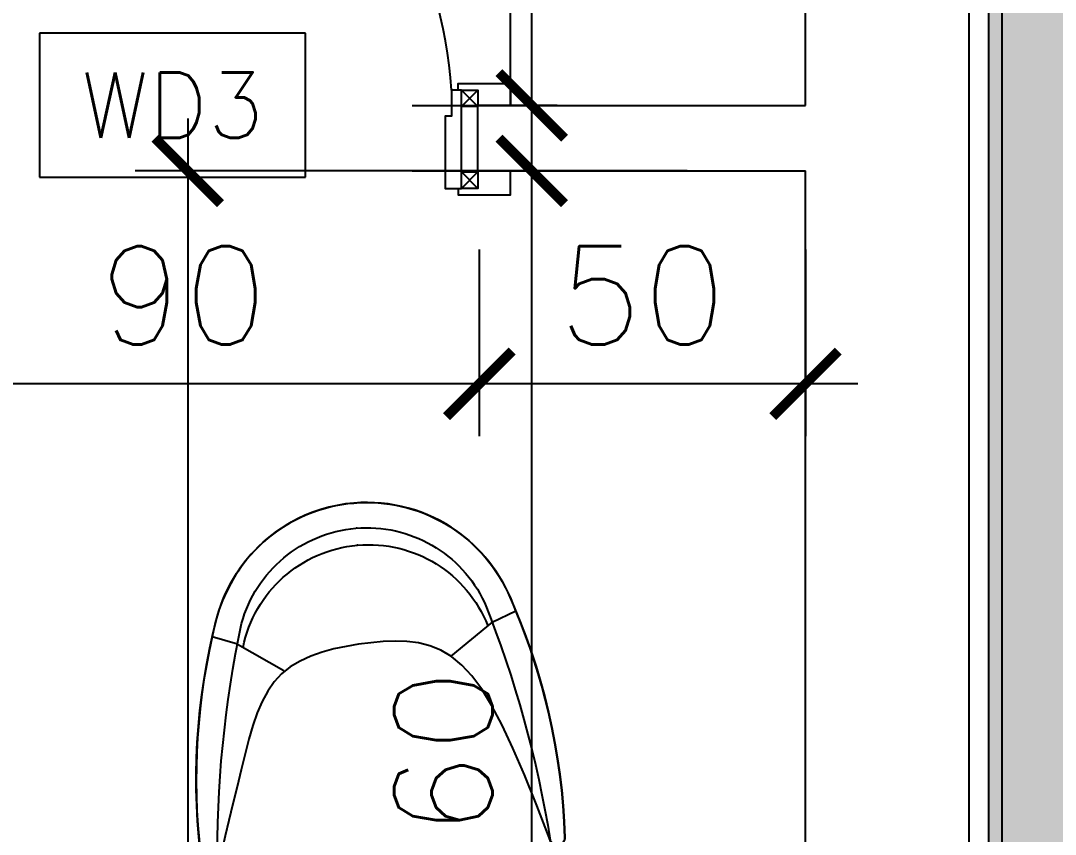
# Model space of a CAD drawing. Header units: centimetres. Extents: x -10658 to 14823, y -5448 to 3597.
# Drawn here: x -447.7 to -289.9, y 1883.7 to 2007.9 of the extents above; entities that cross this region are included whole.
import ezdxf
from ezdxf.xclip import XClip

# ---------------------------------------------------------------- set-up
doc = ezdxf.new("R2010")
doc.units = ezdxf.units.CM
doc.header["$LTSCALE"] = 100
doc.header["$MEASUREMENT"] = 0
doc.header["$XCLIPFRAME"] = 0
doc.header["$PDMODE"] = 35
doc.linetypes.add('A0-01 FLOOR PLANS$0$HIDDEN', pattern=[0.375, 0.25, -0.125])
for name, color, linetype in [('A0-01 FLOOR PLANS$0$CAR', 1, 'Continuous'), ('A0-01 FLOOR PLANS$0$COUNTERS', 85, 'Continuous'), ('A0-01 FLOOR PLANS$0$DIM IN', 1, 'Continuous'), ('A0-01 FLOOR PLANS$0$FURN', 21, 'Continuous'), ('A0-01 FLOOR PLANS$0$FURNITURE', 111, 'Continuous'), ('A0-01 FLOOR PLANS$0$HIDDEN -03', 8, 'A0-01 FLOOR PLANS$0$HIDDEN'), ('A0-01 FLOOR PLANS$0$TEXT-SCHED', 3, 'Continuous'), ('A0-01 FLOOR PLANS$0$WALL-01', 7, 'Continuous'), ('A0-01 FLOOR PLANS$0$WOODEN DOOR', 1, 'Continuous'), ('SOURROUNDING$0$KERBSTONE', 11, 'Continuous')]:
    doc.layers.add(name, color=color, linetype=linetype)
doc.styles.add('A0-01 FLOOR PLANS$0$22', font='romans.shx')
doc.styles.add('A0-01 FLOOR PLANS$0$A0-01 GROUND FLOOR PLAN - For Entry modification$0$ROMANS', font='romans')
doc.dimstyles.new('A0-01 FLOOR PLANS$0$100', dxfattribs={"dimtxt": 15, "dimasz": 10, "dimexe": 8, "dimexo": 12, "dimgap": 6, "dimtad": 1, "dimdec": 0, "dimzin": 0, "dimdsep": 46, "dimtxsty": 'A0-01 FLOOR PLANS$0$22', "dimblk": 'A0-01 FLOOR PLANS$0$_ARCHTICK', "dimcen": 30, "dimdle": 8, "dimclrd": 1, "dimclre": 1, "dimclrt": 2, "dimadec": 0, "dimazin": 0, "dimtfac": 1, "dimtdec": 0, "dimtmove": 2, "dimatfit": 3, "dimldrblk": 'A0-01 FLOOR PLANS$0$_OBLIQUE', "dimfxl": 100, "dimtolj": 1, "dimtzin": 0, "dimarcsym": 0})
doc.dimstyles.new('A0-01 FLOOR PLANS$0$A0-01 GROUND FLOOR PLAN - For Entry modification$0$text', dxfattribs={"dimtxt": 18, "dimasz": 10, "dimexe": 10, "dimexo": 10, "dimgap": -6, "dimtad": 1, "dimtih": 1, "dimtoh": 1, "dimdec": 0, "dimdsep": 46, "dimtxsty": 'A0-01 FLOOR PLANS$0$A0-01 GROUND FLOOR PLAN - For Entry modification$0$ROMANS', "dimblk1": 'A0-01 FLOOR PLANS$0$A0-01 GROUND FLOOR PLAN - For Entry modification$0$_ARCHTICK', "dimblk2": 'A0-01 FLOOR PLANS$0$A0-01 GROUND FLOOR PLAN - For Entry modification$0$_ARCHTICK', "dimsah": 1, "dimcen": 25, "dimdle": 10, "dimse1": 1, "dimse2": 1, "dimsd1": 1, "dimsd2": 1, "dimclrd": 1, "dimclre": 1, "dimclrt": 2, "dimadec": 0, "dimazin": 0, "dimtfac": 1, "dimtdec": 0, "dimtmove": 2, "dimatfit": 3, "dimldrblk": 'A0-01 FLOOR PLANS$0$A0-01 GROUND FLOOR PLAN - For Entry modification$0$_ARCHTICK', "dimfxl": 1, "dimtolj": 1, "dimtzin": 0, "dimarcsym": 0})

# ---------------------------------------------------------------- blocks, each defined once
blk = doc.blocks.new('SOURROUNDING')
at = {"layer": 'SOURROUNDING$0$KERBSTONE', "lineweight": 13}
h = blk.add_hatch(dxfattribs=at)
h.set_pattern_fill('AR-HBONE', color=252, scale=5, angle=90)
h.paths.add_polyline_path([(-175, 1001.39), (-180.24, 999.4), (-175, 1003.26), (-175, 1910.07), (-189.19, 1904.68), (-175, 1915.15), (-175, 1965.25), (-177.79, 1965.57), (-175, 1966.16), (-175, 2515.31), (-190.95, 2509.26), (-175, 2521.02), (-175, 2569.63), (-179.55, 2570.15), (-175, 2571.11), (-175, 2808), (-890, 2808), (-890, 3028), (-1810, 3028), (-1810, 2511.19), (-1925, 2511.19), (-1925, 1979.72), (-1810, 1979.72), (-1810, 775), (-3028, 775), (-3028, 650), (-2728, 650), (-2448, 650), (-2428, 650), (-1382.07, 650), (-1382.07, 25), (-1257.59, 25), (-1257.07, 25), (-857.07, 25), (-732.07, 25), (-732.07, 668), (-175, 668)])
h.paths.add_polyline_path([(-1685, 828), (-1685, 2129.72), (-1770, 2129.72), (-1770, 2361.19), (-1685, 2361.19), (-1685, 2748), (-1220, 2748), (-1220, 2683), (-890, 2683), (-300, 2683), (-300, 788), (-590, 788), (-590, 793), (-817, 793), (-817, 713), (-1286.12, 713), (-1287.5, 828)], flags=16)
h.paths.add_polyline_path([(-1798.23, 1621.66), (-1726.11, 1621.66), (-1726.11, 1641.16), (-1798.23, 1641.16)], flags=16)
h.paths.add_polyline_path([(-1563.97, 2964.65), (-999.2, 2964.65), (-999.2, 3018.34), (-1563.97, 3018.34)], flags=16)
at = {"color": 6}
blk.add_lwpolyline([(-300, 2683), (-890, 2683), (-890, 2683), (-1220, 2683), (-1220, 2748), (-1685, 2748), (-1685, 828), (-890, 828), (-890, 793), (-590, 793), (-590, 788), (-300, 788)], close=True, dxfattribs=at)
blk = doc.blocks.new('A0-01 FLOOR PLANS$0$CHAIR-01')
at = {"layer": 'A0-01 FLOOR PLANS$0$FURN', "color": 8}
for p, q in [((-333.2, 117.6), (-317.4, 136.1)), ((-559.3, -266.4), (-608.2, -249.4)), ((-559.3, -266.4), (-454.3, -277.3)), ((168.4, -310.7), (184.2, -292.1)), ((-175.4, -594.2), (-202.6, -492.2)), ((-175.4, -594.2), (-150.9, -639.8))]:
    blk.add_line(p, q, dxfattribs=at)
at = {"layer": 'A0-01 FLOOR PLANS$0$FURN', "color": 0}
blk.add_lwpolyline([(-608.2, -249.4, -0.09093), (-357.5, 134.2, -0.359078), (-338.5, 135.9, -0.394223), (-334.2, 115.3, -0.026865), (-317.4, 136.1, -0.144166), (-298.5, 148.5, -0.072981), (-287, 150.1, -0.115079), (0, 0, -0.106742), (190, -249.2, -0.110134), (193.8, -266.2, -0.178529), (184.2, -292.1, -0.032674), (168.4, -310.7, -0.142179), (176.4, -308.3, -0.206364), (187.3, -313, -0.359078), (188.6, -332, -0.049512), (18.2, -514.5, -0.041643), (-150.9, -639.8, -0.154113), (-335.9, -699.9, -0.178112), (-534.5, -626.8, -0.21988), (-642.3, -393.5, -0.111268), (-608.2, -249.4)], format="xyb", close=True, dxfattribs=at)
at = {"layer": 'A0-01 FLOOR PLANS$0$FURN', "color": 8}
blk.add_lwpolyline([(168.4, -310.7), (106.6, -351.1), (51.5, -386), (2.4, -415.6), (-41.3, -440.1), (-80.3, -459.7), (-115.1, -474.5), (-146.5, -484.8), (-175.1, -490.6), (-201.5, -492.3), (-225.9, -490.2), (-248.7, -484.7), (-270, -476.4), (-290.2, -465.5), (-309.5, -452.5), (-328.2, -437.9), (-346.5, -422), (-364.6, -405.3), (-382.2, -387.8), (-398.8, -369.6), (-414.2, -350.7), (-427.8, -331.2), (-439.3, -311.2), (-448.2, -290.6), (-454.2, -269.5), (-457, -248), (-456.7, -225.8), (-453.8, -202.9), (-448.4, -178.9), (-440.9, -153.6), (-431.6, -127), (-420.8, -98.8), (-408.8, -68.8), (-396.1, -37.1), (-383, -4.8), (-370.3, 26.5), (-358.6, 55.4), (-348.4, 80.4), (-340.4, 100.1), (-335.1, 113), (-333.2, 117.6)], dxfattribs=at)
for centre, radius, start, end in [((-287, 110.1), 40, 73.8819, 139.5107), ((-481.9, -564.5), 742.2, 25.1396, 73.8819), ((562.6, -740.8), 1269.7, 136.4407, 159.0474), ((-347, 123.5), 15, 336.6535, 134.6703), ((1458.5, -1195.7), 2221.5, 143.7588, 156.3468), ((153.8, -266.2), 40, 319.5107, 25.1396), ((-315.7, -371.2), 252.9, 155.8538, 302.9173), ((-335.9, -393.5), 306.4, 159.6158, 299.591), ((-335.9, -393.5), 256.4, 159.6885, 299.3334), ((-1408.1, 1251), 2219, 302.6677, 315.2697), ((176.4, -323.3), 15, 324.3512, 122.368), ((176.4, -323.3), 15, 324.3512, 122.368), ((-817.3, 436.6), 1266, 299.985, 322.6145), ((-481.9, -564.5), 2.24, 25.1396, 73.8819), ((-502.6, -591), 2.24, 25.1396, 73.8819)]:
    blk.add_arc(centre, radius, start, end, dxfattribs=at)
blk = doc.blocks.new('A0-01 FLOOR PLANS$0$EWEWE')
at = {"layer": 'A0-01 FLOOR PLANS$0$FURNITURE', "xscale": 0.07730495050062543, "yscale": 0.07730495050062543, "zscale": 0.07730495050062543, "rotation": 95.64858632797088}
blk.add_blockref('A0-01 FLOOR PLANS$0$CHAIR-01', (-49.06, 11.48), dxfattribs=at)
blk = doc.blocks.new('A0-01 FLOOR PLANS$0$FW')
at = {"layer": 'A0-01 FLOOR PLANS$0$CAR', "rotation": 34.80651233229532}
blk.add_blockref('A0-01 FLOOR PLANS$0$EWEWE', (72.29, 28.92), dxfattribs=at)
blk = doc.blocks.new('*D332')
at = {"layer": 'A0-01 FLOOR PLANS$0$TEXT-SCHED', "color": 1, "lineweight": -2, "transparency": 16777216}
for p, q in [((-506.29, 1969.04), (-546.86, 1969.04)), ((-546.86, 1969.04), (-546.86, 1947.04)), ((-506.29, 1947.04), (-506.29, 1969.04)), ((-546.86, 1947.04), (-506.29, 1947.04))]:
    blk.add_line(p, q, dxfattribs=at)
at = {"layer": 'Defpoints', "color": 0, "transparency": 16777216}
blk.add_point((-526.57, 1958.04), dxfattribs=at)
blk.add_point((-526.57, 1958.04), dxfattribs=at)
blk.add_point((-526.57, 1958.04), dxfattribs=at)
at = {"layer": 'A0-01 FLOOR PLANS$0$TEXT-SCHED', "color": 2, "transparency": 16777216, "insert": (-526.57, 1958.04), "char_height": 8, "width": 47.1429, "attachment_point": 5, "style": 'A0-01 FLOOR PLANS$0$A0-01 GROUND FLOOR PLAN - For Entry modification$0$ROMANS'}
blk.add_mtext('\\A1;{\\H1.25x;WD3}', dxfattribs=at)
blk = doc.blocks.new('A0-01 FLOOR PLANS$0$A0-01 GROUND FLOOR PLAN - For Entry modification$0$_ARCHTICK')
at = {"color": 0, "linetype": 'ByBlock', "const_width": 0.15}
blk.add_lwpolyline([(-0.5, -0.5), (0.5, 0.5)], dxfattribs=at)
blk = doc.blocks.new('A0-01 FLOOR PLANS$0$_ARCHTICK')
at = {"color": 0, "linetype": 'ByBlock', "const_width": 0.15}
blk.add_lwpolyline([(-0.5, -0.5), (0.5, 0.5)], dxfattribs=at)
blk = doc.blocks.new('*D313')
at = {"layer": 'A0-01 FLOOR PLANS$0$DIM IN', "color": 1, "lineweight": -2, "transparency": 16777216}
for p, q in [((-524.26, 1956), (-524.26, 1440)), ((-448.03, 1948), (-532.26, 1948)), ((-448.03, 1448), (-532.26, 1448))]:
    blk.add_line(p, q, dxfattribs=at)
at = {"layer": 'Defpoints', "color": 0, "transparency": 16777216}
for p in [(-436.03, 1948), (-524.26, 1448), (-436.03, 1448)]:
    blk.add_point(p, dxfattribs=at)
at = {"layer": 'A0-01 FLOOR PLANS$0$DIM IN', "color": 1, "lineweight": -2, "transparency": 16777216, "xscale": 10, "yscale": 10, "zscale": 10}
for p, rotation in [((-524.26, 1948), 90), ((-524.26, 1448), 270)]:
    blk.add_blockref('A0-01 FLOOR PLANS$0$_ARCHTICK', p, dxfattribs=dict(at, rotation=rotation))
at = {"layer": 'A0-01 FLOOR PLANS$0$DIM IN', "color": 2, "transparency": 16777216, "insert": (-537.76, 1698), "char_height": 15, "attachment_point": 5, "rotation": 90, "style": 'A0-01 FLOOR PLANS$0$22'}
blk.add_mtext('\\A1;500', dxfattribs=at)
blk = doc.blocks.new('A0-01 FLOOR PLANS$0$_OBLIQUE')
at = {"color": 0, "linetype": 'ByBlock'}
blk.add_line((-0.5, -0.5), (0.5, 0.5), dxfattribs=at)
blk = doc.blocks.new('*D316')
at = {"layer": 'A0-01 FLOOR PLANS$0$DIM IN', "color": 1, "lineweight": -2, "transparency": 16777216}
for p, q in [((-471.77, 1780), (-471.77, 1956)), ((-467.87, 1948), (-479.77, 1948)), ((-467.87, 1788), (-479.77, 1788))]:
    blk.add_line(p, q, dxfattribs=at)
at = {"layer": 'Defpoints', "color": 0, "transparency": 16777216}
for p in [(-471.77, 1948), (-455.87, 1948), (-455.87, 1788)]:
    blk.add_point(p, dxfattribs=at)
at = {"layer": 'A0-01 FLOOR PLANS$0$DIM IN', "color": 1, "lineweight": -2, "transparency": 16777216, "xscale": 10, "yscale": 10, "zscale": 10}
for p, rotation in [((-471.77, 1948), 90), ((-471.77, 1788), 270)]:
    blk.add_blockref('A0-01 FLOOR PLANS$0$_ARCHTICK', p, dxfattribs=dict(at, rotation=rotation))
at = {"layer": 'A0-01 FLOOR PLANS$0$DIM IN', "color": 2, "transparency": 16777216, "insert": (-485.27, 1852.73), "char_height": 15, "attachment_point": 5, "rotation": 90, "style": 'A0-01 FLOOR PLANS$0$22'}
blk.add_mtext('\\A1;160', dxfattribs=at)
blk = doc.blocks.new('*D317')
at = {"layer": 'A0-01 FLOOR PLANS$0$DIM IN', "color": 1, "lineweight": -2, "transparency": 16777216}
for p, q in [((-479.77, 1936), (-479.77, 1907.5)), ((-430, 1936), (-430, 1907.5)), ((-422, 1915.5), (-487.77, 1915.5))]:
    blk.add_line(p, q, dxfattribs=at)
at = {"layer": 'Defpoints', "color": 0, "transparency": 16777216}
for p in [(-479.77, 1948), (-430, 1948), (-479.77, 1915.5)]:
    blk.add_point(p, dxfattribs=at)
at = {"layer": 'A0-01 FLOOR PLANS$0$DIM IN', "color": 1, "lineweight": -2, "transparency": 16777216, "xscale": 10, "yscale": 10, "zscale": 10, "rotation": 180}
blk.add_blockref('A0-01 FLOOR PLANS$0$_ARCHTICK', (-479.77, 1915.5), dxfattribs=at)
at = {"layer": 'A0-01 FLOOR PLANS$0$DIM IN', "color": 1, "lineweight": -2, "transparency": 16777216, "xscale": 10, "yscale": 10, "zscale": 10}
blk.add_blockref('A0-01 FLOOR PLANS$0$_ARCHTICK', (-430, 1915.5), dxfattribs=at)
at = {"layer": 'A0-01 FLOOR PLANS$0$DIM IN', "color": 2, "transparency": 16777216, "insert": (-454.89, 1929), "char_height": 15, "attachment_point": 5, "style": 'A0-01 FLOOR PLANS$0$22'}
blk.add_mtext('\\A1;50', dxfattribs=at)
blk = doc.blocks.new('*D318')
at = {"layer": 'A0-01 FLOOR PLANS$0$DIM IN', "color": 1, "lineweight": -2, "transparency": 16777216}
for p, q in [((-570, 1941), (-570, 1907.5)), ((-479.77, 1936), (-479.77, 1907.5)), ((-471.77, 1915.5), (-578, 1915.5))]:
    blk.add_line(p, q, dxfattribs=at)
at = {"layer": 'Defpoints', "color": 0, "transparency": 16777216}
for p in [(-570, 1953), (-479.77, 1948), (-570, 1915.5)]:
    blk.add_point(p, dxfattribs=at)
at = {"layer": 'A0-01 FLOOR PLANS$0$DIM IN', "color": 1, "lineweight": -2, "transparency": 16777216, "xscale": 10, "yscale": 10, "zscale": 10, "rotation": 180}
blk.add_blockref('A0-01 FLOOR PLANS$0$_ARCHTICK', (-570, 1915.5), dxfattribs=at)
at = {"layer": 'A0-01 FLOOR PLANS$0$DIM IN', "color": 1, "lineweight": -2, "transparency": 16777216, "xscale": 10, "yscale": 10, "zscale": 10}
blk.add_blockref('A0-01 FLOOR PLANS$0$_ARCHTICK', (-479.77, 1915.5), dxfattribs=at)
at = {"layer": 'A0-01 FLOOR PLANS$0$DIM IN', "color": 2, "transparency": 16777216, "insert": (-524.89, 1929), "char_height": 15, "attachment_point": 5, "style": 'A0-01 FLOOR PLANS$0$22'}
blk.add_mtext('\\A1;90', dxfattribs=at)
blk = doc.blocks.new('*D369')
at = {"layer": 'A0-01 FLOOR PLANS$0$DIM IN', "color": 1, "lineweight": -2, "transparency": 16777216}
for p, q in [((-471.77, 1950), (-471.77, 2196)), ((-467.87, 2188), (-479.77, 2188)), ((-467.87, 1958), (-479.77, 1958))]:
    blk.add_line(p, q, dxfattribs=at)
at = {"layer": 'Defpoints', "color": 0, "transparency": 16777216}
for p in [(-471.77, 2188), (-455.87, 2188), (-455.87, 1958)]:
    blk.add_point(p, dxfattribs=at)
at = {"layer": 'A0-01 FLOOR PLANS$0$DIM IN', "color": 1, "lineweight": -2, "transparency": 16777216, "xscale": 10, "yscale": 10, "zscale": 10}
for p, rotation in [((-471.77, 2188), 90), ((-471.77, 1958), 270)]:
    blk.add_blockref('A0-01 FLOOR PLANS$0$_ARCHTICK', p, dxfattribs=dict(at, rotation=rotation))
at = {"layer": 'A0-01 FLOOR PLANS$0$DIM IN', "color": 2, "transparency": 16777216, "insert": (-485.27, 2060.19), "char_height": 15, "attachment_point": 5, "rotation": 90, "style": 'A0-01 FLOOR PLANS$0$22'}
blk.add_mtext('\\A1;230', dxfattribs=at)
blk = doc.blocks.new('A0-01 FLOOR PLANS')
at = {"layer": 'A0-01 FLOOR PLANS$0$COUNTERS'}
blk.add_line((-475, 1958), (-475, 1995.68), dxfattribs=at)
at = {"layer": 'A0-01 FLOOR PLANS$0$HIDDEN -03'}
blk.add_line((-400, 753), (-400, 2648), dxfattribs=at)
at = {"layer": 'A0-01 FLOOR PLANS$0$WALL-01'}
for p, q in [((-430, 1958), (-430, 1983)), ((-405, 1788), (-405, 1983)), ((-490, 1958), (-430, 1958)), ((-480, 1948), (-480, 1958)), ((-490, 1948), (-430, 1948)), ((-430, 1788), (-430, 1948))]:
    blk.add_line(p, q, dxfattribs=at)
at = {"layer": 'A0-01 FLOOR PLANS$0$WOODEN DOOR'}
for p, q in [((-482.5, 1960.34), (-480, 1957.84)), ((-482.5, 1957.84), (-480, 1960.34)), ((-482.5, 1945.34), (-480, 1947.84)), ((-482.5, 1947.84), (-480, 1945.34))]:
    blk.add_line(p, q, dxfattribs=at)
for points in [[(-483, 1960.34), (-483, 1961.34), (-475, 1961.34), (-475, 1957.84)], [(-482.5, 1960.34), (-484, 1960.34), (-484, 1956.34), (-485, 1956.34), (-485, 1945.34), (-482.5, 1945.34), (-482.5, 1960.34)], [(-482.5, 1960.34), (-480, 1960.34), (-480, 1957.84), (-482.5, 1957.84)], [(-483, 1945.34), (-483, 1944.34), (-475, 1944.34), (-475, 1947.84)], [(-482.5, 1947.84), (-480, 1947.84), (-480, 1945.34), (-482.5, 1945.34)]]:
    blk.add_lwpolyline(points, dxfattribs=at)
blk.add_arc((-560.77, 1954.48), 76.99, 4.3674, 90.9153, dxfattribs=at)
at = {"xscale": -1, "rotation": 274.8764461453352}
blk.add_blockref('A0-01 FLOOR PLANS$0$FW', (-501.64, 1807.61), dxfattribs=at)
at = {"layer": 'A0-01 FLOOR PLANS$0$DIM IN'}
for base, p1, p2, picture, middle in [((-471.77, 2188), (-455.87, 1958), (-455.87, 2188), '*D369', (-485.27, 2060.19)), ((-471.77, 1948), (-455.87, 1788), (-455.87, 1948), '*D316', (-485.27, 1852.73))]:
    dim = blk.add_linear_dim(base=base, p1=p1, p2=p2, angle=90, dimstyle='A0-01 FLOOR PLANS$0$100', override={"dimfxl": 0.075}, dxfattribs=at)
    dim.commit()
    dim.dimension.update_dxf_attribs({"geometry": picture, "text_midpoint": middle, "dimtype": 128})
dim = blk.add_linear_dim(base=(-524.26, 1448), p1=(-436.03, 1948), p2=(-436.03, 1448), angle=90, dimstyle='A0-01 FLOOR PLANS$0$100', override={"dimfxl": 0.075}, dxfattribs=at)
dim.commit()
dim.dimension.update_dxf_attribs({"geometry": '*D313', "text_midpoint": (-537.76, 1698)})
for base, p1, p2, picture, middle in [((-570, 1915.5), (-479.77, 1948), (-570, 1953), '*D318', (-524.89, 1929)), ((-479.77, 1915.5), (-430, 1948), (-479.77, 1948), '*D317', (-454.89, 1929))]:
    dim = blk.add_linear_dim(base=base, p1=p1, p2=p2, dimstyle='A0-01 FLOOR PLANS$0$100', override={"dimfxl": 0.075}, dxfattribs=at)
    dim.commit()
    dim.dimension.update_dxf_attribs({"geometry": picture, "text_midpoint": middle})
at = {"layer": 'A0-01 FLOOR PLANS$0$TEXT-SCHED'}
dim = blk.add_linear_dim(base=(-526.57, 1958.04), p1=(-526.57, 1958.04), p2=(-526.57, 1958.04), text='{\\H1.25x;WD3}', dimstyle='A0-01 FLOOR PLANS$0$A0-01 GROUND FLOOR PLAN - For Entry modification$0$text', override={"dimtxt": 8, "dimgap": -6, "dimclrt": 2}, dxfattribs=at)
dim.commit()
dim.dimension.update_dxf_attribs({"geometry": '*D332', "text_midpoint": (-526.57, 1958.04), "dimtype": 128})

msp = doc.modelspace()

# ---------------------------------------------------------------- linework, layer by layer
at = {"color": 6}
msp.add_lwpolyline([(-298, 2685), (-892, 2685), (-892, 2682), (-1218, 2682), (-1218, 2750), (-1687, 2750), (-1687, 826), (-892, 826), (-892, 791), (-592, 791), (-592, 786), (-298, 786)], close=True, dxfattribs=at)

# ---------------------------------------------------------------- block references
msp.add_blockref('SOURROUNDING', (0, 0))
ref = msp.add_blockref('A0-01 FLOOR PLANS', (102, 37))
XClip(ref).set_block_clipping_path([(-400, 2648), (-994, 2648), (-994, 2645), (-1320, 2645), (-1320, 2713), (-1789, 2713), (-1789, 789), (-994, 789), (-994, 754), (-694, 754), (-694, 749), (-400, 749)])

doc.saveas('drawing.dxf')
